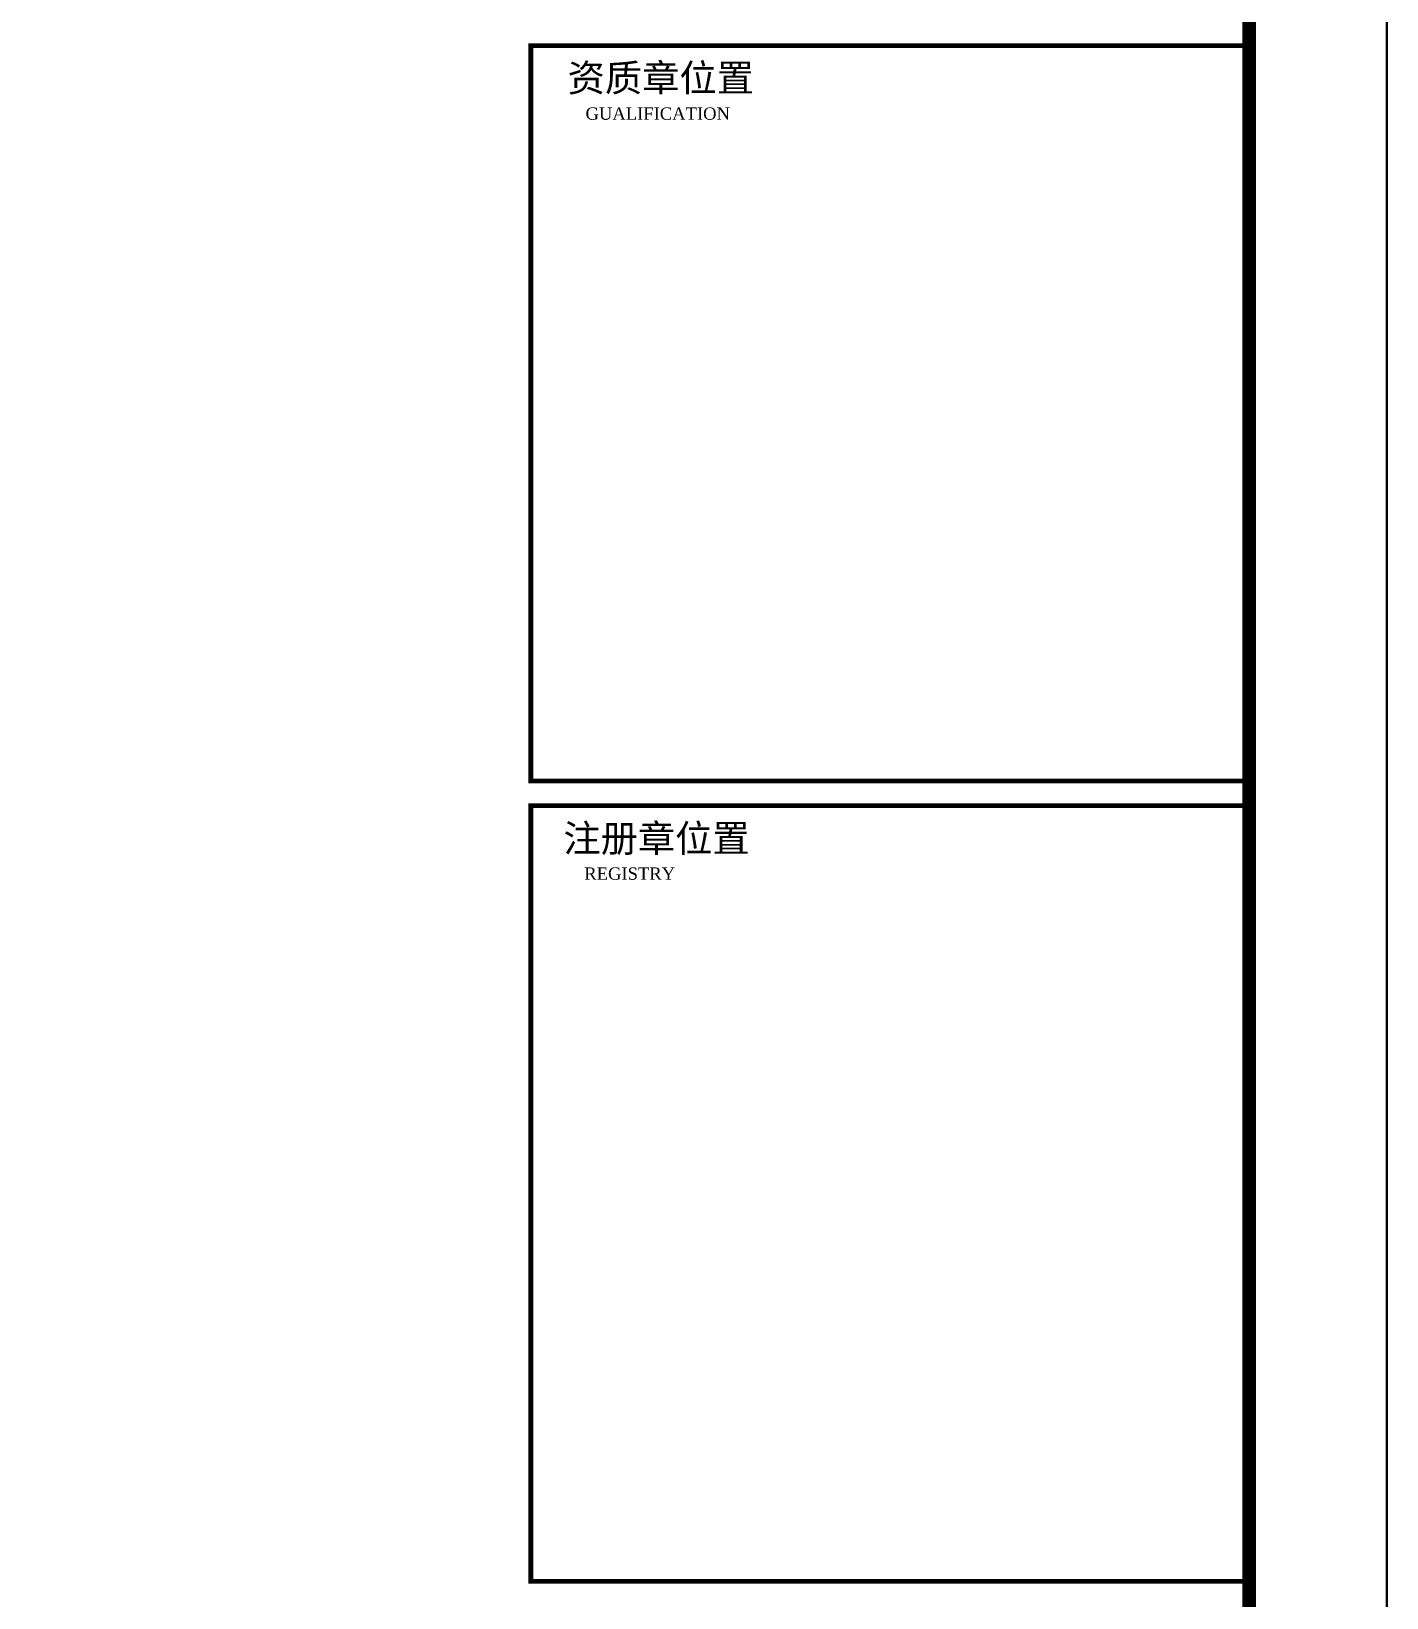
# Model space of a CAD drawing. Extents: x -2746917 to -971774, y -3334247 to -3250358.
# Drawn here: x -1105929 to -1096077, y -3291831 to -3280446 of the extents above; entities that cross this region are included whole.
import ezdxf

# ---------------------------------------------------------------- set-up
doc = ezdxf.new("R2010")
doc.units = 0
doc.header["$LTSCALE"] = 1000
doc.header["$MEASUREMENT"] = 0
doc.layers.get('0').update_dxf_attribs({"linetype": 'CONTINUOUS'})
doc.layers.add('PUB_TEXT', color=7, linetype='CONTINUOUS')
doc.layers.add('PUB_TITLE', color=4, linetype='CONTINUOUS')
doc.layers.add('yichutu', color=7, linetype='CONTINUOUS', true_color=0xffffff, plot=False)
doc.styles.add('GHF', font='times.ttf')
doc.styles.add('STYLE1', font='simhei.ttf', dxfattribs={"width": 0.8})

# ---------------------------------------------------------------- blocks, each defined once
blk = doc.blocks.new('yct-1189-420-118900-42000-100-2008.0')
at = {"layer": 'yichutu', "color": 7, "true_color": 0xffffff}
blk.add_lwpolyline([(0, 0), (0, 42000), (118900, 42000), (118900, 0)], close=True, dxfattribs=at)
blk = doc.blocks.new('A$C3E121A49')
at = {"layer": 'PUB_TITLE'}
blk.add_lwpolyline([(-114817, -12301), (-114817, 29699), (4083, 29699), (4083, -12301)], close=True, dxfattribs=at)
at = {"layer": 'PUB_TITLE', "const_width": 100}
blk.add_lwpolyline([(3083, -11301), (3083, 28699), (-114103, 28699), (-114103, -11301), (3083, -11301)], dxfattribs=at)
at = {"layer": 'PUB_TITLE', "color": 4, "const_width": 35.1}
for points in [[(-2138, 17977), (3083, 17977), (3083, 23321), (-2138, 23321)], [(-2138, 17798), (3083, 17798), (3083, 12160), (-2138, 12160)]]:
    blk.add_lwpolyline(points, close=True, dxfattribs=at)
at = {"layer": 'PUB_TEXT'}
for s, height, style, p in [('资质章位置', 198.6, 'STYLE1', (-1870, 22988)), ('GUALIFICATION', 89.36, 'GHF', (-1740, 22783)), ('注册章位置', 198.6, 'STYLE1', (-1901, 17461)), ('REGISTRY', 89.4, 'GHF', (-1749, 17259))]:
    blk.add_text(s, height=height, dxfattribs=dict(at, style=style)).set_placement(p)

msp = doc.modelspace()

# ---------------------------------------------------------------- block references
at = {"ltscale": 1.5}
msp.add_blockref('A$C3E121A49', (-1100160.58, -3303872.21), dxfattribs=at)
at = {"layer": 'yichutu'}
msp.add_blockref('yct-1189-420-118900-42000-100-2008.0', (-1214977.31, -3316173.05), dxfattribs=at)

doc.saveas('drawing.dxf')
